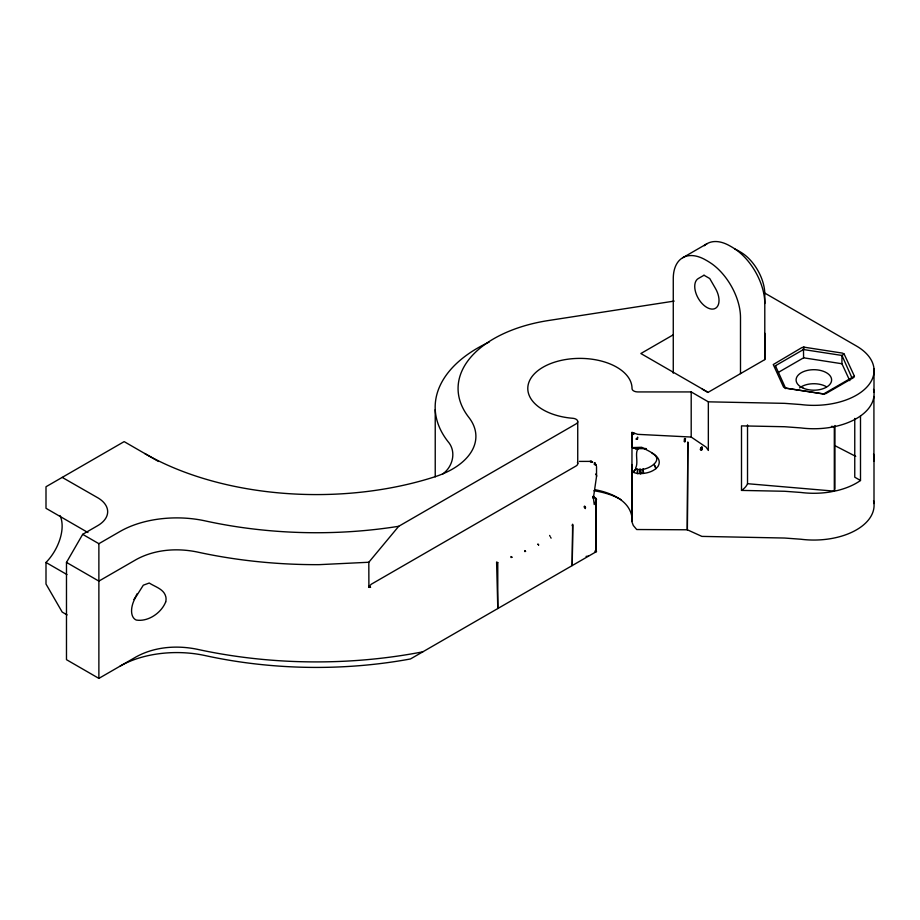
<?xml version="1.0" encoding="UTF-8"?>
<svg xmlns="http://www.w3.org/2000/svg" width="920" height="920" viewBox="0 0 920 920"><rect width="100%" height="100%" fill="white"/><g stroke="black" fill="none" stroke-linecap="round" stroke-linejoin="round"><path stroke-width="1.38" d="M763.726 292.479L856.439 346.012A60.214 34.764 0 0 1 866.674 387.297A60.214 34.764 0 0 1 800.906 404.547L784.587 403.351L708.342 401.833L691.196 391.931L637.755 391.931A5.727 3.312 0 0 1 632.029 388.608A52.118 30.096 0 0 0 582.441 358.421A52.118 30.096 0 0 0 528.011 385.687A52.118 30.096 0 0 0 572.792 418.289A5.727 3.312 0 0 1 577.438 420.509A5.727 3.312 0 0 1 576.058 423.901L398.728 526.286A308.924 178.353 0 0 1 287.029 531.921A315.054 181.895 0 0 1 205.24 520.904A80.189 46.299 0 0 0 120.083 531.449L98.877 543.697L98.877 678.385L66.481 659.674L66.481 562.407L82.673 534.347L97.6 525.722A34.362 19.837 0 0 0 96.749 497.191L62.203 477.388M673.268 334.811L640.86 353.522L708.101 392.334L764.796 359.605L764.796 333.281M708.342 401.833L708.342 450.443L706.111 447.154L691.196 437.046L637.755 434.343L632.029 432.434L631.787 521.456L633.305 525.492L636.697 529.529L687.332 529.782L701.891 536.394L784.587 538.039L800.906 539.235A60.214 34.764 0 0 0 873.551 500.71M632.029 464.531L631.81 521.272L631.81 469.166M572.838 525.193L572.205 565.582L572.62 524.216L572.159 525.642M632.477 432.676L632.051 436.69L631.81 435.309L633.029 433.78L633.052 432.883L631.856 434.918L632.477 432.676L631.821 447.143L633.627 448.178L632.546 447.626M632.339 432.618L631.971 433.872L632.029 432.434M637.583 438.219L637.629 437.092C636.398 441.048 638.836 437.023 635.938 439.035L637.157 439.265M591.64 462.334L591.617 461.391L579.393 461.403M701.488 447.683L701.971 448.914L700.994 449.834L701.167 447.534L702.109 446.867L700.223 449.546L701.891 449.972L702.052 447.787L701.167 447.534M652.038 453.226C665.746 460.402 646.219 471.546 637.744 469.384L637.514 473.581C644.805 473.892 653.338 472.42 658.064 466.325C663.78 456.262 647.438 450.788 641.734 447.281L632.362 447.591L633.178 447.764M684.365 441.646L684.503 438.541L685.457 438.61L685.158 441.715L684.365 441.646L685.25 440.657L684.434 440.588L685.354 439.53L684.48 439.461L685.457 438.61M631.971 433.872L632.074 432.492M852.196 378.396L841.972 355.453L803.47 349.542L775.41 365.746L775.537 366.528M860.499 415.966L860.499 480.504A60.214 34.764 0 0 1 837.073 490.59L830.116 491.993A60.214 34.764 0 0 1 800.906 492.464L784.587 491.268L741.497 490.417A26.749 15.444 0 0 0 747.523 483.701L834.313 491.142L834.957 488.623L834.957 425.523M596.528 466.497L596.528 476.468L593.4 497.984L594.228 504.505L596.562 499.433L593.296 496.846M584.269 506.954L584.522 506.08L585.292 506.805L585.316 508.587L584.269 506.954L585.292 506.805L585.58 507.69M632.132 434.401L632.626 432.722M591.48 461.863L592.768 462.208L590.134 461.345L591.675 461.564L591.962 462.415M777.975 372.611L803.597 357.811L803.47 349.542L804.183 347.185L842.513 353.119L844.134 354.05L854.404 376.176L853.817 377.453L825.757 393.656L823.538 394.001L785.208 388.067L783.587 387.136L773.248 364.55L801.975 347.53L804.183 347.185M595.481 464.876L594.412 464.496L594.676 462.691L596.252 465.6L594.676 462.691M593.365 497.065L592.882 498.065M369.173 586.316L368.816 587.385L370.507 587.282L369.173 586.316L371.404 584.154L576.058 465.991A5.739 3.588 4.5 0 0 577.438 462.38M633.707 433.147L633.029 433.78L634.236 433.653L633.029 433.78L633.42 433.021M635.893 468.544L633.259 472.144L636.122 468.832L635.685 468.004C638.698 462.219 634.478 452.962 638.192 448.649L646.219 448.649L643.667 448.408M370.507 587.282L368.897 586.925L368.816 562.258L398.728 526.286M442.485 474.122C452.858 466.992 456.768 451.409 447.936 441.508A144.739 83.57 0 0 1 489.141 342.091M594.412 464.496L595.424 463.749L594.366 463.634M854.404 376.176L823.538 394.001M844.134 354.05L841.972 355.453L841.926 363.745L849.781 380.673M682.755 257.715L707.054 243.685M98.877 678.385L136.286 656.788C154.663 646.714 176.824 645.104 197.11 649.255A337.962 195.12 0 0 0 284.843 661.066C330.981 663.538 377.43 660.617 422.809 651.831M549.62 535.44L550.068 536.348M550.597 537.326L551.103 538.154M596.585 551.505L410.469 658.961A308.924 178.353 0 0 1 287.029 666.609A315.054 181.895 0 0 1 205.24 655.592A80.189 46.299 0 0 0 120.083 666.137M633.029 433.78L633.949 433.262M496.719 563.005L497.777 562.615L497.8 608.534L496.593 561.982L497.777 562.615M590.375 461.828L591.617 461.391M785.208 388.067L824.09 393.978M674.176 301.093L548.412 320.528A121.831 70.346 0 0 0 468.82 417.369A80.189 46.299 0 0 1 434.78 476.813A242.845 140.208 0 0 1 144.739 453.514M368.816 562.258L319.183 564.65A332.166 191.774 0 0 1 269.893 562.764A337.962 195.12 0 0 1 197.11 551.977C176.824 547.825 154.663 549.435 136.286 559.509L98.877 581.106L66.481 562.407M636.122 468.832L637.744 469.384M831.473 426.362L834.313 426.604L834.313 491.142M803.597 357.811L841.926 363.745M701.051 448.764L701.971 448.914M595.01 489.693C610.224 492.522 629.82 500.158 632.017 517.695M592.905 496.8L594.665 497.444L592.768 496.374M632.074 447.43L633.627 448.178L631.821 447.143M835.314 445.855L855.726 456.377M631.913 447.258L633.627 448.178M702.282 389.171L708.032 392.483M860.499 480.504L854.76 477.192L854.76 418.428M158.516 461.472L124.154 441.623L46 486.749L46 508.3L87.952 532.53M82.673 534.347L98.877 543.697M59.961 515.522A35.512 20.504 -60 0 1 46 562.465L66.976 574.574M67.102 614.917L62.203 612.087L46 584.028L46 562.465M594.872 551.08L595.47 552.149M656.144 468.487L654.097 464.37L655.925 468.659M775.41 365.746L785.806 388.666M700.511 448.534L700.994 449.834M631.913 470.269L633.811 472.535L637.514 473.581L637.249 469.361M637.249 438.207L637.514 439.288M639.595 469.292L640.561 473.639L640.446 469.211L640.941 473.639M639.986 469.269L640.561 473.639M643.563 473.421L643.115 468.855L643.218 473.466M803.39 347.15L803.47 349.542M595.723 498.157L596.045 551.816L595.942 498.352M874 368.851L874 392.23M874 456.768L874 503.539M873.919 396.485L873.919 461.023A60.214 34.764 0 0 0 873.551 453.94M764.796 359.605L764.796 294.124A34.362 19.837 60 0 0 743.67 254.104A60.605 34.994 60 0 0 738.07 250.631A34.362 19.837 60 0 0 734.896 249.044M747.523 424.89L747.523 483.701M741.497 490.417L741.497 425.879L784.587 426.73L800.906 427.926A60.214 34.764 0 0 0 830.116 427.455L837.073 426.052A60.214 34.764 0 0 0 873.551 389.401M740.496 373.635L740.496 317.515A45.828 26.45 60 0 0 712.321 264.155A72.059 41.607 60 0 0 705.663 259.98A45.828 26.45 60 0 0 673.268 278.691L673.268 373.175M691.196 391.931L691.196 437.046M577.737 421.716L577.737 463.703M435.229 409.653L435.229 476.882M799.572 387.895A17.756 10.246 0 0 1 826.424 386.722M588.443 556.197A57.845 33.396 0 0 1 586.063 556.381M593.883 490.762A57.845 33.396 0 0 1 621.172 499.755M595.585 474.053A5.727 3.312 0 0 1 596.528 476.468M137.034 593.803A18.331 10.58 -60 0 1 133.894 599.506M764.796 303.485A45.828 26.45 60 0 0 736.621 250.125A72.059 41.607 60 0 0 729.962 245.95A45.828 26.45 60 0 0 704.26 245.755M687.838 442.209L687.332 529.782L687.838 442.209M165.692 601.933C161.322 612.915 148.223 621.977 136.286 620.057A19.274 11.12 -60 0 1 135.55 597.448L143.313 585.189L149.258 583.015C155.146 586.925 163.978 588.984 165.818 596.793A15.927 12.765 -18.7 0 1 165.68 601.933M704.019 275.241L698.292 278.541A17.181 9.925 60 0 0 698.292 298.391A17.181 9.925 60 0 0 715.472 308.303A17.181 9.925 60 0 0 715.472 288.466L709.745 278.541L704.019 275.241M538.625 544.95L537.97 544.191L538.625 544.95M525.55 551.298L524.906 551.62L524.745 550.608L525.55 551.298M511.934 557.198L511.083 557.554L510.933 556.542L511.934 557.198M638.192 448.649L635.294 448.695L638.192 448.649M803.321 388.194A17.756 10.246 0 0 0 831.507 381.098A17.756 10.246 0 0 0 806.759 370.553A17.756 10.246 0 0 0 803.321 388.194"/></g></svg>
